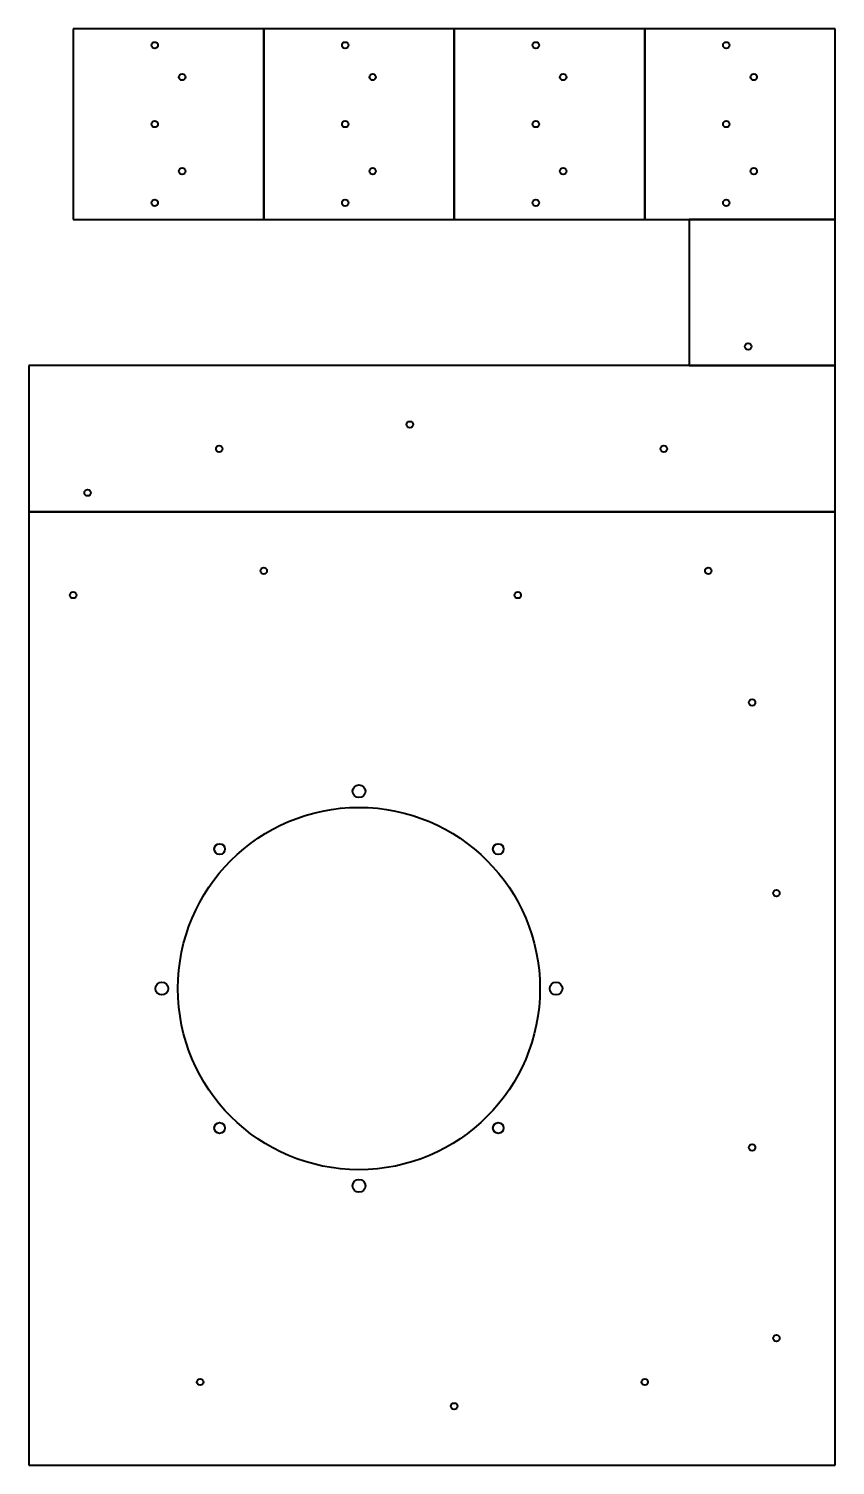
# Model space of a CAD drawing. Header units: millimetres. Extents: x -318 to 318, y -610 to 520.
import ezdxf

# ---------------------------------------------------------------- set-up
doc = ezdxf.new("R2010")
doc.units = ezdxf.units.MM
doc.layers.add('ModelSketch_Visible', color=7, linetype='Continuous', lineweight=40)

msp = doc.modelspace()

# ---------------------------------------------------------------- linework, layer by layer
at = {"layer": 'ModelSketch_Visible'}
for p, q in [((-132.5, 520.4), (-282.5, 520.4)), ((-282.5, 520.4), (-282.5, 370.4)), ((-132.5, 370.4), (-132.5, 520.4)), ((-132.5, 520.4), (-132.5, 370.4)), ((17.5, 520.4), (-132.5, 520.4)), ((167.5, 520.4), (17.5, 520.4)), ((17.5, 520.4), (17.5, 370.4)), ((17.5, 370.4), (17.5, 520.4)), ((167.5, 520.4), (167.5, 370.4)), ((317.5, 520.4), (167.5, 520.4)), ((167.5, 370.4), (167.5, 520.4)), ((317.5, 370.4), (317.5, 520.4)), ((-282.5, 370.4), (-132.5, 370.4)), ((-132.5, 370.4), (17.5, 370.4)), ((17.5, 370.4), (167.5, 370.4)), ((167.5, 370.4), (317.5, 370.4)), ((317.5, 370.4), (202.5, 370.4)), ((202.5, 370.4), (202.5, 255.4)), ((317.5, 255.4), (317.5, 370.4)), ((-317.5, 255.4), (-317.5, 140.4)), ((317.5, 255.4), (-317.5, 255.4)), ((202.5, 255.4), (317.5, 255.4)), ((317.5, 140.4), (317.5, 255.4)), ((-317.5, 140.4), (317.5, 140.4)), ((-317.5, 140.4), (-317.5, -609.6)), ((317.5, 140.4), (-317.5, 140.4)), ((317.5, -609.6), (317.5, 140.4)), ((-317.5, -609.6), (317.5, -609.6))]:
    msp.add_line(p, q, dxfattribs=at)
for centre, radius in [((-218.3, 507.4), 2.55), ((-68.3, 507.4), 2.55), ((81.7, 507.4), 2.55), ((231.7, 507.4), 2.55), ((-196.7, 482.4), 2.55), ((-46.7, 482.4), 2.55), ((103.3, 482.4), 2.55), ((253.3, 482.4), 2.55), ((-218.3, 445.4), 2.55), ((-68.3, 445.4), 2.55), ((81.7, 445.4), 2.55), ((231.7, 445.4), 2.55), ((-196.7, 408.4), 2.55), ((-46.7, 408.4), 2.55), ((103.3, 408.4), 2.55), ((253.3, 408.4), 2.55), ((-218.3, 383.4), 2.55), ((-68.3, 383.4), 2.55), ((81.7, 383.4), 2.55), ((231.7, 383.4), 2.55), ((248.9, 270.4), 2.55), ((-17.5, 209), 2.55), ((-167.5, 189.9), 2.55), ((182.5, 189.9), 2.55), ((-271.1, 155.4), 2.55), ((-132.5, 94), 2.55), ((217.5, 94), 2.55), ((-282.5, 74.9), 2.55), ((67.5, 74.9), 2.55), ((252, -9.6), 2.55), ((-57.5, -79.4), 5.04), ((-57.5, -234.6), 142.5), ((-167.2, -124.9), 4.22), ((52.2, -124.9), 4.22), ((271.1, -159.6), 2.55), ((-212.7, -234.6), 5.04), ((97.7, -234.6), 5.04), ((-167.2, -344.3), 4.22), ((52.2, -344.3), 4.22), ((252, -359.6), 2.55), ((-57.5, -389.8), 5.04), ((271.1, -509.6), 2.55), ((-182.5, -544.1), 2.55), ((167.5, -544.1), 2.55), ((17.5, -563.2), 2.55)]:
    msp.add_circle(centre, radius, dxfattribs=at)

doc.saveas('drawing.dxf')
